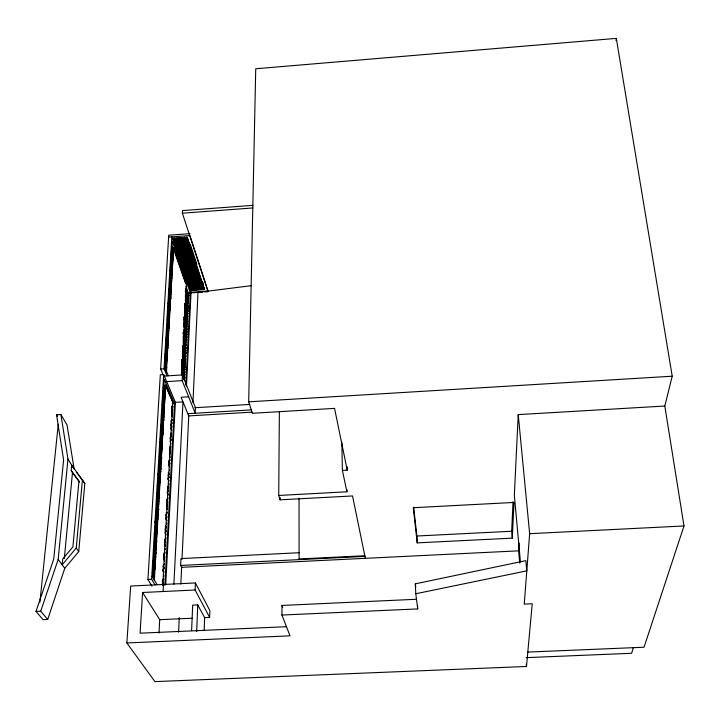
<?xml version="1.0" encoding="UTF-8"?>
<svg xmlns="http://www.w3.org/2000/svg" width="720" height="720" viewBox="0 0 720 720"><rect width="100%" height="100%" fill="white"/><g stroke="black" fill="none" stroke-linecap="round" stroke-linejoin="round"><path stroke-width="1.08" d="M191.61 630.63L192.681 605.133L197.748 604.899L204.633 617.652L209.655 617.427L209.889 610.65L195.408 582.948L130.689 586.035L126.855 642.969L290.016 635.841L281.934 615.051L281.997 605.439L416.115 599.283M365.346 558.333L352.539 495.954L280.116 499.824L278.721 495.459L279.369 411.579M280.116 499.824L280.134 497.574M341.856 442.404L342.387 470.43L347.238 470.16L334.557 408.375L252.36 413.28L248.688 401.832L255.735 68.76L616.32 38.376L672.219 376.209L664.803 406.026L684 525.96L644.04 647.226L527.805 652.086M204.183 629.955L204.633 617.652M209.655 617.427L195.12 590.004L195.408 582.948M196.686 631.512L197.748 604.899M203.778 289.215L186.597 237.33L185.571 237.402L202.815 289.278L203.778 289.215L203.841 287.793L187.02 236.916M201.519 289.368L184.203 237.501L183.186 237.573L200.556 289.44L201.519 289.368L201.582 287.955L184.635 237.087M178.137 237.942L195.795 289.764L196.758 289.701L196.821 288.279L179.595 237.456M192.951 402.732L197.973 292.392L251.478 285.651M182.43 238.338L199.17 288.117L199.107 289.539L198.144 289.602L198.207 288.189L192.132 270.18M180.837 584.091L181.629 567.315L180.63 565.443L180.954 558.585L299.295 552.717M194.427 289.854L176.679 238.05L175.662 238.122L193.464 289.926L194.427 289.854L194.49 288.441L177.129 237.636M178.578 632.205L179.262 617.634M181.998 559.359L188.748 415.917L181.089 397.26L188.649 396.801M195.795 289.764L195.858 288.351M512.28 538.146L513.999 502.443L413.271 507.717L417.222 542.88L512.28 538.146L511.668 531.252L513.036 501.786M183.069 377.991L184.815 377.883L184.86 377.01L181.611 368.766M183.6 367.461L185.337 367.353L185.382 366.48L182.556 359.208M183.744 364.644L185.481 364.527L185.526 363.663L182.7 356.373M184.302 353.61L186.03 353.502L186.066 352.647L183.267 345.285M184.977 340.182L186.687 340.065L186.732 339.219L184.014 331.938M185.103 337.644L186.813 337.527L186.858 336.681L184.14 329.391M185.238 334.899L186.957 334.782L186.993 333.936L183.897 325.584M185.373 332.154L187.092 332.046L187.128 331.2L184.041 322.83M185.769 324.423L187.47 324.315L187.515 323.478L184.824 316.107M185.904 321.714L187.605 321.597L187.65 320.769L184.581 312.327M186.426 311.373L188.118 311.256L188.163 310.437L185.544 303.147M186.543 308.934L188.235 308.817L188.28 307.998L185.301 299.646M187.2 295.992L188.883 295.875L188.919 295.065L185.967 286.641M185.832 385.209L190.341 293.076L172.323 241.407L164.934 367.587L168.318 375.732M172.953 237.942L190.557 288.711L190.467 290.538L204.507 289.575L187.371 237.69L172.476 238.77M186.48 386.298L191.052 292.23L171.819 236.862L164.034 368.811L167.022 375.948M192.15 290.016L174.267 238.221L173.25 238.293L191.187 290.079L192.15 290.016L192.213 288.594L174.717 237.807M664.803 406.026L518.229 414.603L514.341 495.297L520.407 561.915M181.773 367.533L182.178 359.685M182.52 352.962L182.862 346.239M183.258 338.391L183.609 331.668M183.951 324.945L184.347 317.097M184.698 310.374L185.04 303.651M185.382 296.919L185.787 289.08M181.755 375.354L186.372 284.571L173.556 247.923L166.086 370.17M182.466 374.922L195.471 407.7L195.228 413.244L182.178 380.637L182.466 374.922L163.638 376.101M173.898 584.163L182.979 401.868L174.294 402.399M158.994 633.069L159.723 619.686L142.605 592.488L195.12 590.004M204.687 291.933L208.053 291.699L182.376 213.192L182.52 210.6L252.954 205.344M162.333 585.135L162.639 579.546M163.071 571.725L163.431 565.02M163.8 558.315L164.106 552.726M164.529 544.905L164.835 539.316M165.258 531.495L165.564 525.906M165.987 518.085L166.293 512.496M166.662 505.791L167.022 499.086M167.391 492.381L167.697 486.792M168.12 478.971L168.489 472.266M168.849 465.561L169.155 459.972M169.578 452.151L169.884 446.562M170.253 439.857L170.613 433.152M170.982 426.447L171.351 419.742M171.711 413.037L172.08 406.332M162.765 585.117L172.719 401.841L165.627 385.137L153.945 579.6M163.593 579.735L163.656 578.655M163.782 576.288L163.836 575.208M164.403 564.714L164.466 563.652M164.592 561.312L163.566 558.288M165.024 553.356L165.078 552.294M165.222 549.666L165.276 548.604M165.816 538.659L165.87 537.615M166.446 526.977L166.392 528.012L165.375 526.068M166.59 524.268L166.653 523.233M167.193 513.234L167.247 512.208M167.391 509.535L166.437 506.529M167.976 498.753L168.03 497.745M168.588 487.377L168.534 488.376L167.589 486.432M168.732 484.749L168.786 483.75M169.335 473.499L169.29 474.489L168.345 472.518M169.488 470.736L169.542 469.755M170.037 460.602L170.091 459.621M170.208 457.425L169.335 454.437M170.748 447.399L170.802 446.427M170.937 443.934L170.064 440.928M171.477 434.025L171.522 433.071M172.206 420.57L172.251 419.625M172.926 407.187L172.98 406.251M163.089 591.516L163.476 584.469M164.844 585.387L174.564 403.641L164.25 379.26L152.658 577.107M165.717 584.55L175.392 402.327L163.701 374.553L160.308 374.769L147.933 579.447L151.992 586.152M154.314 580.698L165.627 385.137M166.365 372.393L173.556 247.923M155.079 585.027L151.632 579.267L163.701 374.553M163.233 375.138L160.65 369.027L168.741 235.197L190.035 233.649M519.732 563.076L518.616 550.836L519.093 543.006M142.605 592.488L140.067 633.186L286.686 626.688M518.229 414.603L529.65 533.691L524.241 604.107L532.242 603.747L526.482 666.468L154.935 681.624L126.855 642.969M60.894 414.486L67.968 459.063L74.142 469.089L67.041 424.962L60.894 414.486L56.538 414.747L63.603 459.882L53.757 558.999L36 611.433L43.056 619.677L47.709 619.461L64.764 568.296L78.723 551.592L84.825 483.408L71.721 465.165L71.208 470.583L73.629 474.48M71.208 470.583L78.957 481.005L72.9 546.858L62.748 558.954L62.19 564.813L76.248 548.028L82.449 479.547M64.305 558.558L72.477 472.626L79.56 482.157M47.709 619.461L40.725 611.208L58.176 559.395L67.968 459.063M39.897 602.262L58.275 424.215M616.05 40.599L616.32 38.376M633.249 647.973L631.62 653.283L526.167 657.648M415.8 593.748L415.323 583.848L525.843 560.646L526.797 570.852L415.8 593.748L417.699 608.913L281.934 615.051M182.376 213.192L252.9 207.954M168.624 237.087L189.936 235.539L208.08 291.06L190.278 292.284M190.557 288.711L204.588 287.748M190.233 292.923L202.446 292.086M187.335 293.283L190.341 293.076M160.65 369.027L164.034 368.811M165.519 381.672L182.178 380.637M172.719 401.841L165.222 385.155M172.368 403.776L174.564 403.641M248.688 401.832L672.219 376.209M194.823 407.736L249.795 404.424M187.83 413.685L251.289 409.887M188.748 415.917L252.234 412.128M278.721 495.459L346.932 491.796L346.887 489.555M413.667 507.195L416.88 536.013L511.668 531.252M529.65 533.691L684 525.96M299.043 498.339L299.088 558.963L364.815 555.741M180.63 565.443L364.95 556.407M181.629 567.315L518.616 550.836M147.933 579.447L151.632 579.267M36 611.433L40.725 611.208M159.723 619.686L192.141 618.219M76.806 472.671L84.825 483.408M58.176 559.395L64.764 568.296M76.248 548.028L78.723 551.592M56.538 414.747L57.465 416.313M152.307 576.243L153.972 579.042M152.1 576.225L157.077 584.541M152.55 572.193L154.206 575.01M152.316 572.499L153.432 574.38M152.487 573.318L154.692 577.062M152.766 568.458L154.422 571.284M153.108 569.43L154.215 571.32M153.252 570.519L154.359 572.4M153 564.435L155.205 568.224M162.351 580.536L163.386 583.515L162.288 581.625M152.784 564.624L154.44 567.468M152.937 565.551L155.142 569.331M153.234 560.556L155.43 564.363M152.991 561.096L154.089 563.013M153.171 561.663L155.358 565.47M153.378 558.135L155.016 560.997M153.99 557.982L155.079 559.899M153.612 554.085L155.799 557.928M162.9 570.42L163.998 572.337L162.963 569.34M153.675 552.987L155.862 556.83M153.459 553.104L155.106 556.002M153.684 549.288L155.331 552.204M153.846 550.107L156.024 553.968M163.116 566.523L164.205 568.458L163.17 565.452M153.909 549.009L156.087 552.879M154.071 546.273L155.7 549.189M154.683 546.156L155.763 548.1M154.341 541.692L156.51 545.598M154.683 542.592L155.772 544.545M154.278 542.79L156.447 546.687M154.584 537.48L156.753 541.404M163.791 554.166L164.817 557.19L163.728 555.228M154.368 537.696L155.997 540.648M154.521 538.569L156.69 542.484M154.818 533.556L156.438 536.517M154.215 533.655L156.375 537.597M154.926 530.766L156.474 533.601M154.989 529.686L157.05 533.466M155.196 526.239L157.248 530.046M164.43 543.348L165.402 546.3L164.376 544.401M155.412 527.292L156.447 529.2M155.133 527.319L157.185 531.117M154.917 521.343L157.473 526.122M164.646 539.487L165.609 542.448L164.583 540.54M155.124 522.477L156.159 524.394M155.358 523.377L157.41 527.193M155.655 518.427L157.185 521.307M155.862 519.714L156.888 521.64M156.105 520.452L157.122 522.369M155.808 515.763L157.851 519.615M164.988 533.088L166.014 535.014L165.051 532.044M155.871 514.692L157.914 518.544M156.069 511.29L158.112 515.16M165.231 528.714L166.194 531.684L165.177 529.749M156.006 512.352L158.049 516.222M156.735 509.562L158.265 512.478M156.798 508.509L157.815 510.453M156.519 503.703L158.544 507.609M156.456 504.765L158.994 509.643M156.735 500.013L158.76 503.937M165.834 517.671L166.788 520.659L165.78 518.706M156.672 501.075L158.697 504.99M157.167 497.529L158.175 499.5M156.366 496.728L158.886 501.642M165.96 515.412L166.968 517.374L166.014 514.377M157.437 497.646L158.445 499.608M157.185 492.417L159.696 497.367M157.122 493.47L159.138 497.421M157.347 489.681L159.354 493.65M157.401 488.637L159.408 492.615M157.617 485.001L159.624 488.988M166.635 502.956L167.58 505.971L166.581 503.982M157.554 486.036L159.561 490.023M157.284 485.829L158.292 487.827M158.256 483.723L159.255 485.721M166.761 500.724L167.76 502.722L166.815 499.707M157.815 481.68L159.309 484.686M158.049 477.621L160.047 481.644M157.995 478.656L159.984 482.679M158.229 473.805L160.128 477.666M167.274 492.165L168.174 495.099L167.22 493.173M157.851 474.246L160.074 478.692M158.913 471.177L160.335 474.084M167.463 488.637L168.363 491.58L167.409 489.645M158.85 472.203L160.281 475.11M158.571 467.955L160.47 471.843M158.634 466.929L161.001 471.798M158.85 463.221L160.74 467.127M158.787 464.247L161.154 469.125M159.003 460.548L160.893 464.472M167.985 479.178L168.93 481.14L168.039 478.179M159.543 460.512L160.956 463.455M159.273 455.976L161.163 459.918M168.228 474.696L169.11 477.657L168.174 475.695M159.687 457.983L161.1 460.935M159.462 452.736L161.82 457.686M159.408 453.753L161.757 458.694M159.633 449.919L161.505 453.888M159.687 448.911L161.568 452.88M160.371 446.265L161.775 449.253M168.795 464.193L169.677 467.172L168.741 465.183M160.317 447.264L161.721 450.252M160.11 441.756L162.45 446.751M168.984 460.755L169.866 463.734L168.93 461.736M160.056 442.755L162.387 447.75M160.245 439.56L162.576 444.564M160.434 436.311L162.297 440.334M160.299 438.552L162.162 442.566M160.956 436.32L162.351 439.335M160.704 431.712L162.558 435.753M169.524 450.9L170.397 453.897L169.47 451.881M161.109 433.71L162.504 436.743M160.902 428.238L163.224 433.305M169.713 447.498L170.586 450.495L169.659 448.47M160.848 429.237L163.17 434.295M161.037 426.069L162.882 430.128M161.703 423.549L163.089 426.609M161.091 425.079L162.945 429.147M161.757 422.559L163.143 425.628M161.505 417.987L163.35 422.082M170.262 437.436L171.126 440.451L170.208 438.399M161.451 418.968L163.296 423.063M161.676 414.468L163.872 419.391M170.478 434.16L171.306 437.085L170.388 435.033M161.649 415.539L163.953 420.669M161.856 411.345L163.611 415.296M161.433 411.669L163.998 417.258M162.459 409.572L163.773 412.542M170.793 428.382L171.675 430.362L170.847 427.428M162.513 408.6L163.827 411.57M162.279 404.091L164.475 409.059M171.036 423.972L171.855 426.915L170.982 424.926M162.225 405.063L164.412 410.031M162.486 400.698L164.232 404.694M171.216 420.651L172.035 423.594L171.162 421.605M162.423 401.67L164.61 406.656M163.098 398.61L164.403 401.616M163.044 399.582L164.349 402.579M162.882 393.84L164.628 397.854M171.585 413.919L172.404 416.871L171.531 414.864M163.26 395.802L164.574 398.817M163.035 391.32L165.204 396.351M171.72 411.453L172.584 413.46L171.765 410.508M163.233 387.972L165.393 393.021M171.9 408.159L172.764 410.175L171.513 406.206M163.089 390.366L165.258 395.397M163.845 385.929L165.141 388.971M163.287 387.018L165.015 391.059M163.899 384.975L165.195 388.017M164.43 367.407L165.708 370.467M164.709 362.673L166.824 367.794M164.583 364.788L166.707 369.9M164.529 365.724L166.653 370.827M165.294 360.936L166.563 364.014M164.763 361.737L166.455 365.841M165.096 356.175L166.779 360.297M165.042 357.102L166.725 361.224M165.348 360L166.617 363.078M165.258 353.439L167.355 358.596M165.204 354.366L167.31 359.523M165.429 350.415L167.112 354.564M165.375 351.342L167.481 356.517M166.014 348.714L167.274 351.828M165.96 349.641L167.22 352.755M165.861 343.062L167.958 348.264M165.753 344.907L167.427 349.074M166.122 346.869L167.382 349.992M166.041 340.074L168.129 345.294M165.915 342.144L168.012 347.355M166.644 337.419L167.868 340.497M166.185 337.311L168.219 342.432M166.077 339.111L168.12 344.223M166.806 334.683L168.03 337.761M181.872 372.699L184.671 380.772L181.827 373.581M166.752 335.592L167.976 338.679M166.572 330.651L168.606 335.808M166.518 331.56L168.147 335.682M181.971 370.674L184.815 377.883M166.752 327.699L168.372 331.83M181.755 365.904L184.959 375.039L181.71 366.786M166.698 328.608L168.723 333.765M167.418 324.243L169.038 328.383M181.98 361.548L185.22 369.837L181.62 359.631M166.905 325.017L168.525 329.157M181.89 363.303L185.085 372.456L181.845 364.176M166.851 325.917L168.876 331.092M167.22 319.716L168.831 323.874M167.571 321.66L168.777 324.774M182.511 360.081L185.337 367.353M167.472 323.334L168.687 326.448M167.391 316.791L169.407 322.002M167.337 317.691L169.353 322.893M182.655 357.246L185.481 364.527M167.652 312.336L169.659 317.565M182.52 351.018L185.733 359.379L182.565 350.145M167.544 314.136L169.155 318.312M182.43 352.755L185.607 361.971L182.385 353.628M167.49 315.027L169.506 320.247M168.237 310.185L169.443 313.326M182.682 347.913L185.886 356.292L182.322 345.996M168.102 312.489L169.308 315.63M168.066 305.343L170.064 310.599M168.012 306.234L169.614 310.437M183.222 346.149L186.03 353.502M281.997 605.439L282.762 607.446M168.291 309.294L169.497 312.435M168.201 302.67L170.154 307.827M183.069 341.856L186.147 350.964L183.411 343.755M168.147 303.561L170.109 308.709M168.885 298.764L170.442 302.904M183.312 337.059L186.426 345.348L183.357 336.204M168.75 301.041L170.307 305.181M183.195 339.282L186.282 348.399L183.15 340.137M168.309 300.897L170.262 306.063M168.714 293.976L170.271 298.125M183.105 332.388L186.57 342.576L183.06 333.243M168.66 294.858L170.217 299.007M168.93 297.882L170.1 300.987M168.867 291.375L170.811 296.577M168.813 292.248L171.144 298.485M183.582 331.749L186.687 340.065M169.524 287.811L171.072 291.987M183.852 326.43L186.957 334.782M169.02 288.738L170.568 292.905M168.966 289.62L170.91 294.822M184.104 330.237L186.813 337.527M169.74 284.103L170.901 287.244M169.695 284.976L170.847 288.117M183.996 323.676L187.092 332.046M169.578 286.938L170.739 290.07M169.506 280.476L171.432 285.723M183.78 319.275L187.209 329.553L184.122 321.174M169.452 281.349L171.387 286.587M169.776 275.913L171.702 281.178M184.779 316.953L187.47 324.315M169.659 277.875L171.198 282.078M183.915 316.746L187.335 327.042L183.87 317.592M169.614 278.739L171.54 283.995M170.379 273.294L171.531 276.462M170.325 274.158L171.864 278.37M184.536 313.164L187.605 321.597M170.208 276.102L171.369 279.261M170.226 267.921L172.107 273.105M184.851 308.349L187.848 316.647L184.518 306.477M170.145 269.685L171.675 273.915M184.707 309.852L187.731 319.14L184.662 310.689M170.091 270.549L171.621 274.77M170.442 264.267L171.936 268.425M184.662 303.768L187.983 313.947L184.617 304.596M170.388 265.131L172.26 270.324M170.28 267.066L172.152 272.25M171.081 260.856L172.566 265.032M185.256 300.474L188.235 308.817M170.982 262.53L172.098 265.653M170.928 263.385L172.422 267.552M185.499 303.975L188.118 311.256M170.91 256.41L172.395 260.586M185.427 297.162L188.361 306.351L185.382 297.99M170.856 257.256L172.341 261.432M171.126 260.01L172.251 263.133M171.081 253.359L172.944 258.597M185.58 294.21L188.505 303.408L185.535 295.029M171.036 254.214L173.268 260.487M171.765 249.156L172.872 252.315M185.841 289.098L188.757 298.323L185.427 288.873M171.711 250.002L173.196 254.205M171.621 251.658L172.728 254.808M185.346 290.484L188.64 300.744L185.301 291.303M171.198 251.451L173.052 256.698M173.178 247.95L185.643 283.545M171.54 245.574L173.025 249.786M171.864 247.473L173.34 251.685M186.291 288.513L188.883 295.875M180.648 257.985L191.259 288.666M176.472 238.77L189.18 275.805M190.629 280.044L192.447 285.336M179.154 237.87L196.758 289.701M178.578 237.528L180.378 242.82M181.458 245.997L195.498 287.289M181.422 238.41L186.066 252.18M180.621 237.762L198.144 289.602M181.638 237.69L199.107 289.539M184.329 239.283L191.763 261.531M196.02 274.248L200.619 288.018M188.82 245.466L202.527 286.803M190.26 244.278L196.902 264.42M202.491 281.385L203.544 284.562M299.088 558.963L299.295 559.62M342.387 470.43L346.932 491.796M415.323 583.848L415.737 587.142M526.284 664.272L526.482 666.468M416.88 536.013L417.222 542.88M417.546 605.691L417.699 608.913M347.166 466.794L347.238 470.16"/></g></svg>
